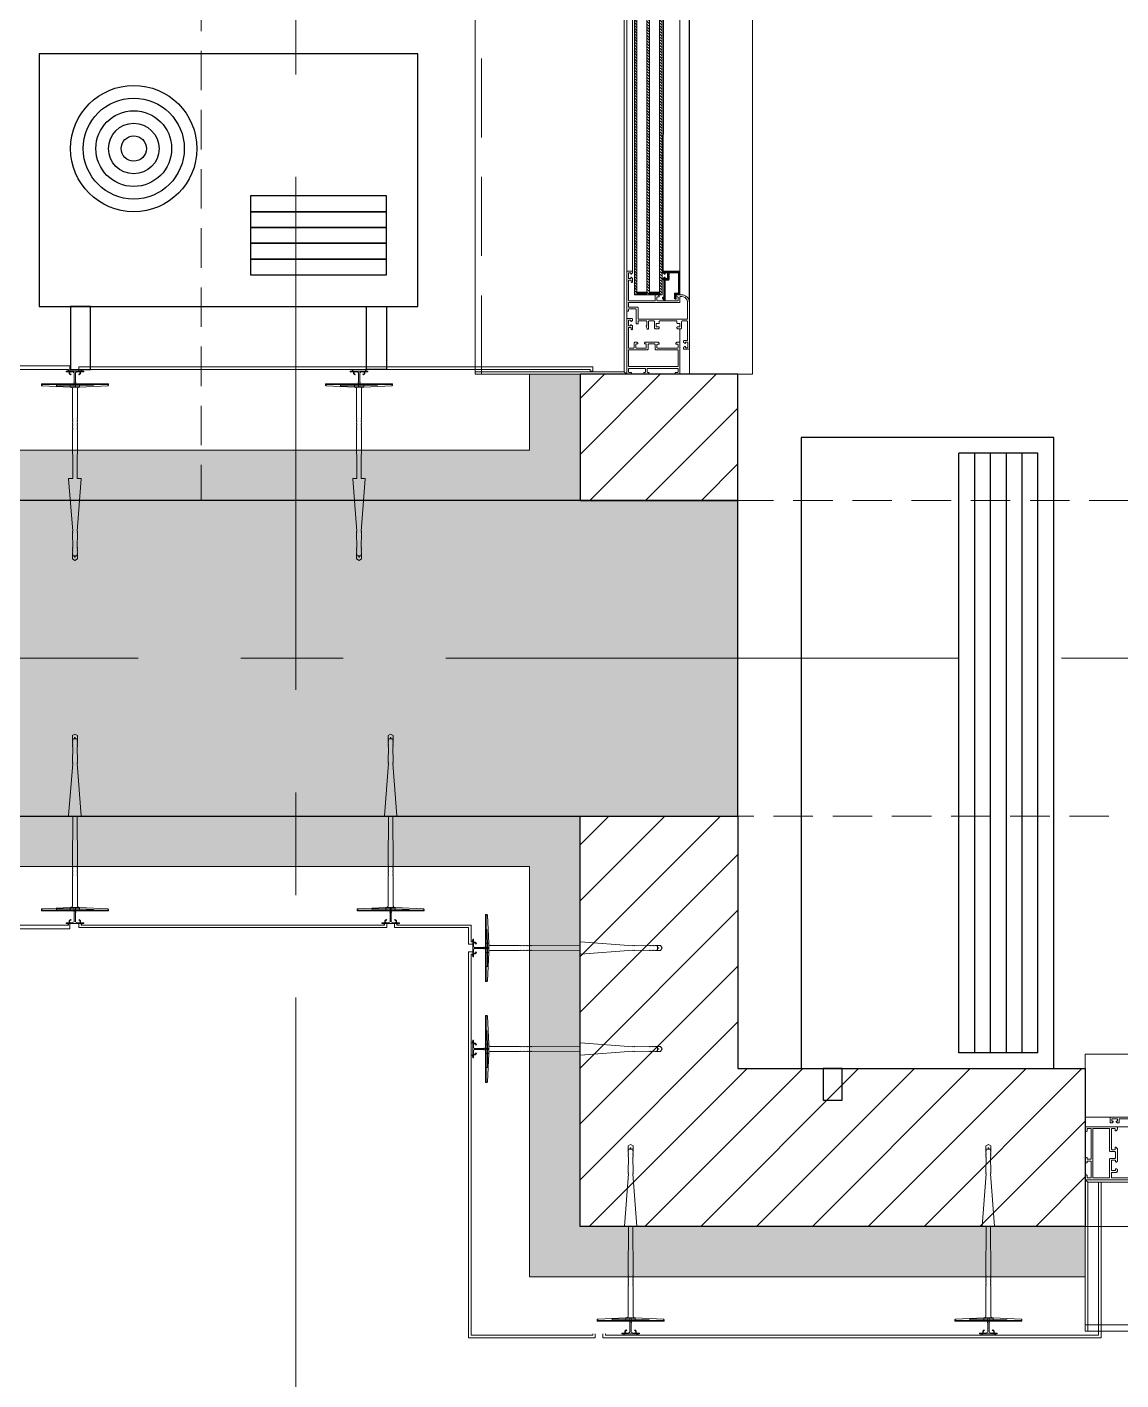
# Model space of a CAD drawing. Header units: centimetres. Extents: x 92587 to 105438, y -55119 to -48334.
# Drawn here: x 94636.5 to 94809.8, y -54211.7 to -53997.4 of the extents above; entities that cross this region are included whole.
import ezdxf

# ---------------------------------------------------------------- set-up
doc = ezdxf.new("R2010")
doc.units = ezdxf.units.CM
doc.header["$LTSCALE"] = 50
doc.header["$MEASUREMENT"] = 0
for name, pattern in [('AUSGEZOGEN', [0]), ('AXES', [2, 1.25, -0.25, 0.25, -0.25]), ('CACHE', [0.375, 0.25, -0.125]), ('CONTINU', [0]), ('CORNER', [20, 0, -20])]:
    doc.linetypes.add(name, pattern=pattern)
doc.layers.get('0').update_dxf_attribs({"color": 8})
for name, color, linetype in [('AXES', 10, 'AXES'), ('BETON COUPE', 3, 'CONTINU'), ('BETON TRAME', 252, 'Continuous'), ('BORD', 5, 'Continuous'), ('klima', 195, 'Continuous')]:
    doc.layers.add(name, color=color, linetype=linetype)
for name, color, linetype, lineweight in [('BETON CACHE', 4, 'CACHE', 5), ('CONSOLE ISOL.', 214, 'Continuous', 15), ('ISOLATION', 252, 'Continuous', 0), ('MACONNERIE COUPE', 7, 'Continuous', 30), ('MACONNERIE HACHURE', 253, 'Continuous', 13), ('WD_Corner', 154, 'Continuous', 5), ('WD_Dowel', 154, 'Continuous', 5), ('WD_Text_Legende', 154, 'AUSGEZOGEN', 5), ('WINDOWS', 21, 'Continuous', 5)]:
    doc.layers.add(name, color=color, linetype=linetype, lineweight=lineweight)
doc.layers.add('WD_Assist1', color=6, linetype='CORNER', lineweight=0, plot=False)

# ---------------------------------------------------------------- blocks, each defined once
blk = doc.blocks.new('A$C1cd8c289')
at = {"layer": 'AXES', "lineweight": 5, "ltscale": 1.3}
for p, q in [((-30, -4150), (-30, -1058.41)), ((3195, -3235), (-1985, -3235))]:
    blk.add_line(p, q, dxfattribs=at)
blk = doc.blocks.new('DRITARE POS 1')
at = {"layer": 'WINDOWS'}
h = blk.add_hatch(dxfattribs=at)
h.set_pattern_fill('ANSI31', color=140, scale=2.5, angle=450)
h.set_pattern_definition([(135, (-46708.9128, -43897.46996), (-0.2209708691, -0.2209708691), [])])
h.paths.add_polyline_path([(-8.71, -145.04), (-8.71, -257.42), (-8.31, -257.42), (-8.31, -145.04)])
h.paths.add_polyline_path([(-6.71, -145.04), (-6.71, -257.42), (-6.31, -257.42), (-6.31, -145.04)])
h.paths.add_polyline_path([(-4.71, -145.04), (-4.71, -257.42), (-4.31, -257.42), (-4.31, -145.04)])
at = {"layer": 'WINDOWS', "transparency": 33554559}
h = blk.add_hatch(dxfattribs=at)
h.set_pattern_fill('ANSI31', color=140, angle=450)
h.set_pattern_definition([(135, (-46708.90849, -43914.46996), (-0.08838834765, -0.08838834765), [])])
h.paths.add_polyline_path([(-6.71, -257.42), (-8.31, -257.42), (-8.31, -257.02), (-6.71, -257.02)])
h.paths.add_polyline_path([(-4.71, -257.42), (-6.31, -257.42), (-6.31, -257.02), (-4.71, -257.02)])
h.paths.add_polyline_path([(-6.71, -145.44), (-8.31, -145.44), (-8.31, -145.04), (-6.71, -145.04)])
h.paths.add_polyline_path([(-4.71, -145.44), (-6.31, -145.44), (-6.31, -145.04), (-4.71, -145.04)])
h = blk.add_hatch(dxfattribs=at)
h.set_pattern_fill('ANSI31', color=256, angle=450)
h.set_pattern_definition([(135, (-46708.71279, -43952.46996), (-0.08838834765, -0.08838834765), [])])
h.paths.add_polyline_path([(-1.72, -257.05, -0.414214), (-1.81, -257.14), (-2.28, -257.14, 0.414214), (-2.37, -257.23), (-2.37, -257.97, 1.835735), (-2.15, -257.82), (-2.15, -257.36), (-1.74, -257.36), (-1.5, -257.42), (-1.5, -253.74, 0.414214), (-1.55, -253.69), (-4.06, -253.69, 0.414214), (-4.12, -253.74), (-4.12, -253.95, 0.250765), (-4.09, -253.99), (-3.92, -254.12, 0.599022), (-3.84, -254.08), (-3.84, -253.95), (-3.46, -253.95), (-3.46, -254.81), (-3.84, -254.81), (-3.84, -254.67, 0.649779), (-3.93, -254.63), (-4.1, -254.76, 0.212283), (-4.12, -254.81), (-4.12, -255.01, 0.414214), (-4.06, -255.07), (-4.02, -255.07), (-4.02, -257.81), (-4.15, -257.81, 0.603122), (-4.23, -257.96), (-3.99, -258.31, 0.737396), (-3.82, -258.26), (-3.82, -255.07), (-3.31, -255.07, 0.414214), (-3.22, -254.97), (-3.22, -253.91), (-1.81, -253.91, -0.414214), (-1.72, -254)])
at = {"layer": 'WINDOWS', "color": 165, "linetype": 'CACHE'}
blk.add_line((-32.9, -270), (-32.9, 0), dxfattribs=at)
at = {"layer": 'WINDOWS'}
for p, q in [((-0.01, -258.52), (0, -143.87)), ((-9.89, -253.72), (-9.89, -148.72)), ((-9, -253.74), (-9, -148.72)), ((-4.11, -148.72), (-4.12, -253.74)), ((-1.5, -253.74), (-1.49, -148.72)), ((-9.9, -261.27), (-9.9, -259.89)), ((-1.5, -265.01), (-1.5, -262.75))]:
    blk.add_line(p, q, dxfattribs=at)
at = {"layer": 'WINDOWS', "color": 165}
for points in [[(-9.9, 0), (-9.9, -270), (-33.9, -270), (-33.9, 0)], [(-10.3, -269.6), (-10.3, -0.4), (-9.9, 0), (-9.9, -270)], [(0, 0), (0, -270), (10, -270), (10, 0)], [(-9.9, -270), (-33.9, -270), (-33.9, -269.6), (-10.3, -269.6)]]:
    blk.add_lwpolyline(points, close=True, dxfattribs=at)
at = {"layer": 'WINDOWS'}
for points in [[(-9.9, -270), (-9.9, 0), (0, 0), (0, -270)], [(-1.78, -268.73), (-1.83, -268.79), (-9.56, -268.79), (-9.62, -268.73), (-9.62, -266.19), (-9.56, -266.14), (-6.63, -266.14), (-6.54, -266.04), (-6.54, -265.3), (-6.44, -265.2), (-5.51, -265.2), (-5.42, -265.3), (-5.42, -266.04), (-5.32, -266.14), (-1.83, -266.14), (-1.78, -266.19)]]:
    blk.add_lwpolyline(points, close=True, dxfattribs=at)
at = {"layer": 'WINDOWS', "color": 140}
for points in [[(-8.71, -145.04), (-8.71, -257.42), (-8.31, -257.42), (-8.31, -145.04)], [(-6.71, -145.04), (-6.71, -257.42), (-6.31, -257.42), (-6.31, -145.04)], [(-4.71, -145.04), (-4.71, -257.42), (-4.31, -257.42), (-4.31, -145.04)], [(-6.71, -257.42), (-8.31, -257.42), (-8.31, -257.02), (-6.71, -257.02)], [(-4.71, -257.42), (-6.31, -257.42), (-6.31, -257.02), (-4.71, -257.02)]]:
    blk.add_lwpolyline(points, close=True, dxfattribs=at)
at = {"layer": 'WINDOWS'}
for points in [[(0, -265.99, -0.414214), (-0.06, -266.04), (-0.84, -266.04, -0.414214), (-0.9, -265.99), (-0.9, -265.78, -0.250765), (-0.88, -265.73), (-0.71, -265.6, -0.599022), (-0.62, -265.65), (-0.62, -265.74, 0.414214), (-0.56, -265.8), (-0.3, -265.8, 0.414214), (-0.25, -265.74), (-0.25, -264.96, 0.414214), (-0.3, -264.9), (-0.56, -264.9, 0.414214), (-0.62, -264.96), (-0.62, -265.05, -0.599022), (-0.71, -265.1), (-0.88, -264.97, -0.250765), (-0.9, -264.92), (-0.9, -264.72, -0.414214), (-0.84, -264.66), (-0.34, -264.66, 0.414214), (-0.28, -264.61), (-0.28, -261.66, 0.414214), (-0.38, -261.56), (-1.12, -261.56, 0.414214), (-1.22, -261.66), (-1.22, -262.68, -0.414214), (-1.31, -262.78), (-1.87, -262.78, -0.414214), (-1.96, -262.68), (-1.96, -262.55, -0.414214), (-1.91, -262.5), (-1.55, -262.5, 0.414214), (-1.5, -262.44), (-1.5, -261.99, 0.414214), (-1.55, -261.94), (-1.91, -261.94, -0.414214), (-1.96, -261.88), (-1.96, -261.62, 0.414214), (-2.02, -261.56), (-4.71, -261.56, 0.414214), (-4.76, -261.62), (-4.76, -261.88, -0.414214), (-4.82, -261.94), (-5.17, -261.94, 0.414214), (-5.23, -261.99), (-5.23, -262.44, 0.414214), (-5.17, -262.5), (-4.82, -262.5, -0.414214), (-4.76, -262.55), (-4.76, -262.68, -0.414214), (-4.86, -262.78), (-5.42, -262.78, -0.414214), (-5.51, -262.68), (-5.51, -261.66, 0.414214), (-5.6, -261.56), (-6.39, -261.56, 0.414214), (-6.48, -261.66), (-6.48, -262.78, -0.809546), (-6.66, -262.81), (-6.85, -262.39, -0.543142), (-6.8, -262.31, 0.414214), (-6.74, -262.25), (-6.74, -261.66, 0.414214), (-6.84, -261.56), (-8.07, -261.56, 0.414214), (-8.12, -261.62), (-8.12, -261.97, -0.414214), (-8.18, -262.03), (-8.35, -262.03, -0.414214), (-8.4, -261.97), (-8.4, -259.75, 0.414214), (-8.5, -259.66), (-9.56, -259.66, 0.414214), (-9.62, -259.71), (-9.62, -259.92, -0.414214), (-9.67, -259.98), (-9.84, -259.98, -0.414214), (-9.9, -259.92), (-9.9, -253.74, -0.414214), (-9.84, -253.69), (-9.06, -253.69, -0.414214), (-9, -253.74), (-9, -253.95, -0.250765), (-9.03, -253.99), (-9.19, -254.12, -0.599022), (-9.28, -254.08), (-9.28, -253.98, 0.414214), (-9.34, -253.93), (-9.6, -253.93, 0.414214), (-9.65, -253.98), (-9.65, -254.77, 0.414214), (-9.6, -254.82), (-9.34, -254.82, 0.414214), (-9.28, -254.77), (-9.28, -254.67, -0.599022), (-9.19, -254.63), (-9.03, -254.76, -0.250765), (-9, -254.81), (-9, -255.38, -0.414214), (-9.06, -255.44), (-9.15, -255.44, -0.414214), (-9.21, -255.38), (-9.21, -255.12, 0.414214), (-9.26, -255.07), (-9.56, -255.07, 0.414214), (-9.62, -255.12), (-9.62, -258.3, 0.414214), (-9.56, -258.35), (-5.47, -258.35, 0.414214), (-5.42, -258.3), (-5.42, -257.47, -0.414214), (-5.36, -257.42), (-4.97, -257.42, -0.198912), (-4.93, -257.44), (-4.78, -257.59, -0.198912), (-4.76, -257.63), (-4.76, -257.7, -0.414214), (-4.82, -257.75), (-5.04, -257.75, 0.414214), (-5.14, -257.85), (-5.14, -258.26, 0.414214), (-5.04, -258.35), (-1.87, -258.35, 0.414214), (-1.78, -258.26), (-1.78, -257.85, 0.414214), (-1.87, -257.75), (-2.09, -257.75, -0.414214), (-2.15, -257.7), (-2.15, -257.63, -0.198912), (-2.13, -257.59), (-1.98, -257.44, -0.198912), (-1.94, -257.42), (-1.22, -257.42, -0.414214), (0, -258.63)], [(-1.74, -257.36), (-2.09, -257.36, 0.414214), (-2.15, -257.42), (-2.15, -257.79, 0.247394), (-2.13, -257.84, -1.657435), (-2.37, -257.97), (-2.37, -257.23, -0.414214), (-2.28, -257.14), (-1.81, -257.14, 0.414214), (-1.72, -257.05), (-1.72, -254, 0.414214), (-1.81, -253.91), (-3.16, -253.91, 0.414214), (-3.22, -253.97), (-3.22, -254.97, -0.414214), (-3.31, -255.07), (-3.76, -255.07, 0.414214), (-3.82, -255.12), (-3.82, -258.26, -0.737396), (-3.99, -258.31), (-4.23, -257.96, -0.603122), (-4.15, -257.81), (-4.08, -257.81, 0.414214), (-4.02, -257.75), (-4.02, -255.07), (-4.06, -255.07, -0.414214), (-4.12, -255.01), (-4.12, -254.81, -0.250765), (-4.09, -254.76), (-3.92, -254.63, -0.599022), (-3.84, -254.67), (-3.84, -254.75, 0.414214), (-3.78, -254.81), (-3.52, -254.81, 0.414214), (-3.46, -254.75), (-3.46, -254, 0.414214), (-3.52, -253.95), (-3.78, -253.95, 0.414214), (-3.84, -254), (-3.84, -254.08, -0.599022), (-3.92, -254.12), (-4.09, -253.99, -0.250765), (-4.12, -253.95), (-4.12, -253.74, -0.414214), (-4.06, -253.69), (-1.55, -253.69, -0.414214), (-1.5, -253.74), (-1.5, -257.36), (-1.5, -257.42), (-1.74, -257.42)], [(-1.5, -257.79, -0.414214), (-1.4, -257.7), (-1.18, -257.7), (-1.18, -257.7, -0.414214), (-0.28, -258.63), (-0.28, -261.23, -0.414214), (-0.34, -261.28), (-8.07, -261.28, -0.414214), (-8.12, -261.23), (-8.12, -259.47, 0.414214), (-8.22, -259.38), (-9.52, -259.38, -0.414214), (-9.62, -259.29), (-9.62, -258.73, -0.414214), (-9.52, -258.63), (-1.59, -258.63, 0.414214), (-1.5, -258.54)], [(-7.08, -265), (-7.02, -264.94, -0.198912), (-6.98, -264.92), (-4.97, -264.92, -0.198912), (-4.93, -264.94), (-4.78, -265.09, -0.198912), (-4.76, -265.13), (-4.76, -265.2, -0.414214), (-4.82, -265.26), (-5.01, -265.26, 0.340481), (-5.14, -265.35), (-5.14, -265.76, 0.414214), (-5.04, -265.86), (-1.87, -265.86, 0.414214), (-1.78, -265.76), (-1.78, -265.35, 0.414214), (-1.87, -265.26), (-2.09, -265.26, -0.414214), (-2.15, -265.2), (-2.15, -265.13, -0.198912), (-2.13, -265.09), (-1.98, -264.94, -0.198912), (-1.94, -264.92), (-1.55, -264.92, -0.414214), (-1.5, -264.98), (-1.5, -269.94, -0.414214), (-1.55, -270), (-2.13, -270, -0.322823), (-2.19, -269.96), (-2.24, -269.79, -0.511918), (-2.19, -269.72), (-1.87, -269.72, 0.414214), (-1.78, -269.63), (-1.78, -269.16, 0.414214), (-1.87, -269.07), (-6.57, -269.07, 0.414214), (-6.67, -269.16), (-6.67, -269.63, 0.414214), (-6.57, -269.72), (-6.44, -269.72, -0.511918), (-6.39, -269.79), (-6.45, -269.96, -0.322823), (-6.5, -270), (-7.12, -270, -0.322823), (-7.17, -269.96), (-7.23, -269.79, -0.511918), (-7.17, -269.72), (-7.04, -269.72, 0.414214), (-6.95, -269.63), (-6.95, -269.16, 0.414214), (-7.04, -269.07), (-9.52, -269.07, 0.414214), (-9.62, -269.16), (-9.62, -269.63, 0.414214), (-9.52, -269.72), (-9.21, -269.72, -0.511918), (-9.15, -269.79), (-9.21, -269.96, -0.322823), (-9.26, -270), (-9.84, -270, -0.414214), (-9.9, -269.94), (-9.9, -261.25, -0.414214), (-9.84, -261.19), (-9.06, -261.19, -0.414214), (-9, -261.25), (-9, -261.49, -0.250765), (-9.03, -261.53), (-9.19, -261.65, -0.599022), (-9.28, -261.6), (-9.28, -261.49, 0.414214), (-9.34, -261.43), (-9.6, -261.43, 0.414214), (-9.65, -261.49), (-9.65, -262.27, 0.414214), (-9.6, -262.33), (-9.34, -262.33, 0.414214), (-9.28, -262.27), (-9.28, -262.2, -0.599022), (-9.19, -262.15), (-9.03, -262.26, -0.250765), (-9, -262.31), (-9, -262.84, -1), (-9.21, -262.84), (-9.21, -262.63, 0.414214), (-9.26, -262.57), (-9.56, -262.57, 0.414214), (-9.62, -262.63), (-9.62, -265.8, 0.414214), (-9.56, -265.86), (-8.83, -265.86, 0.414214), (-8.74, -265.76), (-8.74, -265.11, -0.414214), (-8.55, -264.92), (-8.3, -264.92, -0.198912), (-8.26, -264.94), (-8.2, -265, -0.198912), (-8.18, -265.04), (-8.18, -265.15, -0.414214), (-8.24, -265.2), (-8.4, -265.2, 0.414214), (-8.46, -265.26), (-8.46, -265.76, 0.414214), (-8.37, -265.86), (-6.91, -265.86, 0.414214), (-6.82, -265.76), (-6.82, -265.26, 0.414214), (-6.87, -265.2), (-7.04, -265.2, -0.414214), (-7.1, -265.15), (-7.1, -265.04, -0.198912)]]:
    blk.add_lwpolyline(points, format="xyb", close=True, dxfattribs=at)
blk = doc.blocks.new('DRITARE POS 2')
at = {"layer": 'WINDOWS', "color": 165, "linetype": 'CACHE'}
blk.add_line((-32.9, -180), (-32.9, 0), dxfattribs=at)
at = {"layer": 'WINDOWS'}
blk.add_line((-1.5, -4.97), (-1.5, -7.22), dxfattribs=at)
at = {"layer": 'WINDOWS', "color": 165}
for points in [[(-9.9, 0), (-9.9, -180), (-33.9, -180), (-33.9, 0)], [(-9.9, 0), (-33.9, 0), (-33.9, -0.4), (-10.3, -0.4)], [(-10.3, -179.6), (-10.3, -0.4), (-9.9, 0), (-9.9, -180)], [(0, 0), (0, -180), (10, -180), (10, 0)]]:
    blk.add_lwpolyline(points, close=True, dxfattribs=at)
at = {"layer": 'WINDOWS'}
for points in [[(-9.62, -7.37), (-9.62, -4.2, -0.414214), (-9.56, -4.14), (-8.83, -4.14, -0.414214), (-8.74, -4.24), (-8.74, -4.89, 0.414214), (-8.55, -5.08), (-8.3, -5.08, 0.198912), (-8.26, -5.06), (-8.2, -5, 0.198912), (-8.18, -4.96), (-8.18, -4.85, 0.414214), (-8.24, -4.8), (-8.4, -4.8, -0.414214), (-8.46, -4.74), (-8.46, -4.24, -0.414214), (-8.37, -4.14), (-6.91, -4.14, -0.414214), (-6.82, -4.24), (-6.82, -4.74, -0.414214), (-6.87, -4.8), (-7.04, -4.8, 0.414214), (-7.1, -4.85), (-7.1, -4.96, 0.198912), (-7.08, -5), (-7.02, -5.06, 0.198912), (-6.98, -5.08), (-4.97, -5.08, 0.198912), (-4.93, -5.06), (-4.78, -4.91, 0.198912), (-4.76, -4.87), (-4.76, -4.8, 0.414214), (-4.82, -4.74), (-5.01, -4.74, -0.340481), (-5.14, -4.65), (-5.14, -4.24, -0.414214), (-5.04, -4.14), (-1.87, -4.14, -0.414214), (-1.78, -4.24), (-1.78, -4.65, -0.414214), (-1.87, -4.74), (-2.09, -4.74, 0.414214), (-2.15, -4.8), (-2.15, -4.87, 0.198912), (-2.13, -4.91), (-1.98, -5.06, 0.198912), (-1.94, -5.08), (-1.55, -5.08, 0.414214), (-1.5, -5.02), (-1.5, -0.06, 0.414214), (-1.55, 0), (-2.13, 0, 0.322823), (-2.19, -0.04), (-2.24, -0.21, 0.511918), (-2.19, -0.28), (-1.87, -0.28, -0.414214), (-1.78, -0.37), (-1.78, -0.84, -0.414214), (-1.87, -0.93), (-6.57, -0.93, -0.414214), (-6.67, -0.84), (-6.67, -0.37, -0.414214), (-6.57, -0.28), (-6.44, -0.28, 0.511918), (-6.39, -0.21), (-6.45, -0.04, 0.322823), (-6.5, 0), (-7.12, 0, 0.322823), (-7.17, -0.04), (-7.23, -0.21, 0.511918), (-7.17, -0.28), (-7.04, -0.28, -0.414214), (-6.95, -0.37), (-6.95, -0.84, -0.414214), (-7.04, -0.93), (-9.52, -0.93, -0.414214), (-9.62, -0.84), (-9.62, -0.37, -0.414214), (-9.52, -0.28), (-9.21, -0.28, 0.511918), (-9.15, -0.21), (-9.21, -0.04, 0.322823), (-9.26, 0), (-9.84, 0, 0.414214), (-9.9, -0.06), (-9.9, -8.75, 0.414214)], [(0, -11.37), (0, -4.01, 0.414214), (-0.06, -3.96), (-0.84, -3.96, 0.414214), (-0.9, -4.01), (-0.9, -4.22, 0.250765), (-0.88, -4.27), (-0.71, -4.4, 0.599022), (-0.62, -4.35), (-0.62, -4.26, -0.414214), (-0.56, -4.2), (-0.3, -4.2, -0.414214), (-0.25, -4.26), (-0.25, -5.04, -0.414214), (-0.3, -5.1), (-0.56, -5.1, -0.414214), (-0.62, -5.04), (-0.62, -4.95, 0.599022), (-0.71, -4.9), (-0.88, -5.03, 0.250765), (-0.9, -5.08), (-0.9, -5.28, 0.414214), (-0.84, -5.34), (-0.34, -5.34, -0.414214), (-0.28, -5.39), (-0.28, -8.34, -0.414214)]]:
    blk.add_lwpolyline(points, format="xyb", dxfattribs=at)
for points in [[(-9.9, -180), (-9.9, 0), (0, 0), (0, -180)], [(-1.78, -1.27), (-1.83, -1.21), (-9.56, -1.21), (-9.62, -1.27), (-9.62, -3.81), (-9.56, -3.86), (-6.63, -3.86), (-6.54, -3.96), (-6.54, -4.7), (-6.44, -4.8), (-5.51, -4.8), (-5.42, -4.7), (-5.42, -3.96), (-5.32, -3.86), (-1.83, -3.86), (-1.78, -3.81)]]:
    blk.add_lwpolyline(points, close=True, dxfattribs=at)
blk = doc.blocks.new('ankeri')
at = {"layer": 'WD_Assist1'}
for p, q in [((-2.32, 5.2), (-2.54, 0.59)), ((-2.22, 5.3), (-2.32, 5.2)), ((-2, 5.3), (-2.22, 5.3)), ((-2, -5.3), (-2, 5.3)), ((-29.75, 0.39), (-30, 0)), ((-30, 0), (-29.75, -0.39)), ((-2.76, 0.39), (-29.75, 0.39)), ((-2.54, 0.59), (-2.76, 0.39)), ((-29.75, -0.39), (-2.76, -0.39)), ((-2.76, -0.39), (-2.54, -0.59)), ((-2.54, -0.59), (-2.32, -5.2)), ((-2.32, -5.2), (-2.22, -5.3)), ((-2.22, -5.3), (-2, -5.3))]:
    blk.add_line(p, q, dxfattribs=at)
at = {"layer": 'WD_Corner', "lineweight": 5}
blk.add_lwpolyline([(-2, 0.1), (-1.85, 0.1, -1), (-1.75, 0.1), (-0.25, 0.1, 0.185242), (-0.1, 0.55), (-0.1, 0.72), (-0.15, 0.73), (-0.15, 0.74), (-0.1, 0.75), (-0.1, 0.85), (-0.3, 0.85), (-0.3, 0.8), (-0.32, 0.8), (-0.33, 0.85), (-0.38, 0.85), (-0.5, 0.73), (-0.47, 0.68), (-0.48, 0.68), (-0.53, 0.7), (-0.54, 0.69), (-0.51, 0.65), (-0.54, 0.62), (-0.61, 0.69), (-0.4, 0.9), (-0.1, 0.9), (-0.1, 1.4), (0, 1.4), (0.05, 1.2), (0, 1.2), (0.05, 1.1), (0, 1.1), (0.25, 1), (0, 1), (0, -1), (0.25, -1), (0, -1.1), (0.05, -1.1), (0, -1.2), (0.05, -1.2), (0, -1.4), (-0.1, -1.4), (-0.1, -0.9), (-0.4, -0.9), (-0.61, -0.69), (-0.54, -0.62), (-0.51, -0.65), (-0.54, -0.69), (-0.53, -0.7), (-0.48, -0.68), (-0.47, -0.68), (-0.5, -0.73), (-0.38, -0.85), (-0.33, -0.85), (-0.32, -0.8), (-0.3, -0.8), (-0.3, -0.85), (-0.1, -0.85), (-0.1, -0.75), (-0.15, -0.74), (-0.15, -0.73), (-0.1, -0.72), (-0.1, -0.55, 0.185242), (-0.25, -0.1), (-1.75, -0.1, -1), (-1.85, -0.1), (-2, -0.1)], format="xyb", close=True, dxfattribs=at)
at = {"layer": 'WD_Dowel'}
for p, q in [((-2.32, 5.2), (-2.54, 0.74)), ((-2, 5.3), (-2.22, 5.3)), ((-2.11, 5.3), (-2.11, -5.3)), ((-2, 5.3), (-2, -5.3)), ((-2.11, 2.94), (-2.32, 2.94)), ((-2.32, 2.94), (-2.32, 0.74)), ((-29.75, 0.39), (-30, 0)), ((-30, 0), (-29.75, -0.39)), ((-28.88, 0.39), (-29.75, 0.39)), ((-29.47, 0.05), (-29.25, 0.09)), ((-29.47, 0.05), (-29.47, -0.05)), ((-29.25, 0.29), (-29.04, 0.37)), ((-29.25, 0.29), (-29.25, -0.29)), ((-28.88, 0.39), (-29.04, 0.34)), ((-29.04, 0.34), (-29.04, 0.37)), ((-28.82, 0.39), (-28.88, 0.39)), ((-28.82, 0.39), (-28.82, 0.34)), ((-28.82, 0.34), (-28.66, 0.39)), ((-28.61, 0.39), (-28.66, 0.39)), ((-28.61, 0.39), (-28.66, 0.39)), ((-28.61, 0.39), (-28.61, 0.34)), ((-28.61, 0.34), (-28.44, 0.39)), ((-28.39, 0.39), (-28.44, 0.39)), ((-28.39, 0.39), (-28.39, 0.34)), ((-28.39, 0.34), (-28.23, 0.39)), ((-28.17, 0.39), (-28.23, 0.39)), ((-28.17, 0.39), (-28.17, 0.34)), ((-28.17, 0.34), (-28.01, 0.39)), ((-27.96, 0.39), (-28.01, 0.39)), ((-27.96, 0.39), (-27.96, 0.34)), ((-27.96, 0.34), (-25.61, 0.39)), ((-25.56, 0.39), (-25.61, 0.39)), ((-25.56, 0.39), (-25.56, 0.34)), ((-25.56, 0.34), (-25.4, 0.39)), ((-25.34, 0.39), (-25.4, 0.39)), ((-25.34, 0.34), (-17.05, 0.99)), ((-25.34, 0.39), (-25.34, 0.34)), ((-17, 0.99), (-17.05, 0.99)), ((-17, 0.99), (-17, 0.34)), ((-17, 0.34), (-9.36, 0.39)), ((-9.3, 0.39), (-9.36, 0.39)), ((-9.3, 0.39), (-9.3, 0.34)), ((-9.3, 0.34), (-9.14, 0.39)), ((-9.09, 0.39), (-9.14, 0.39)), ((-9.09, 0.39), (-9.09, 0.34)), ((-9.09, 0.34), (-8.93, 0.39)), ((-8.87, 0.39), (-8.93, 0.39)), ((-8.87, 0.39), (-8.87, 0.34)), ((-8.87, 0.34), (-8.71, 0.39)), ((-8.66, 0.39), (-8.71, 0.39)), ((-8.66, 0.39), (-8.66, 0.34)), ((-8.66, 0.34), (-8.5, 0.39)), ((-8.44, 0.39), (-8.5, 0.39)), ((-8.44, 0.39), (-8.44, 0.34)), ((-8.44, 0.34), (-8.28, 0.39)), ((-8.23, 0.39), (-8.28, 0.39)), ((-8.23, 0.39), (-8.23, 0.34)), ((-8.23, 0.34), (-8.06, 0.39)), ((-8.01, 0.39), (-8.06, 0.39)), ((-8.01, 0.39), (-8.01, 0.34)), ((-8.01, 0.34), (-7.85, 0.39)), ((-7.79, 0.39), (-7.85, 0.39)), ((-7.79, 0.39), (-7.79, 0.34)), ((-7.79, 0.34), (-7.63, 0.39)), ((-7.58, 0.39), (-7.63, 0.39)), ((-7.58, 0.39), (-7.58, 0.34)), ((-7.58, 0.34), (-7.42, 0.39)), ((-7.42, 0.39), (-2.76, 0.39)), ((-2.54, 0.74), (-2.54, -0.74)), ((-2.54, 0.74), (-2.11, 0.74)), ((-2.11, 0.1), (-2.54, 0.1)), ((-2.32, 0.1), (-2.32, 0.74)), ((-29.75, -0.39), (-28.88, -0.39)), ((-29.25, -0.1), (-29.47, -0.05)), ((-29.25, -0.29), (-29.04, -0.37)), ((-29.04, -0.37), (-29.04, -0.34)), ((-29.04, -0.34), (-28.88, -0.39)), ((-28.82, -0.39), (-28.88, -0.39)), ((-28.82, -0.39), (-28.82, -0.34)), ((-28.82, -0.34), (-28.66, -0.39)), ((-28.61, -0.39), (-28.66, -0.39)), ((-28.61, -0.39), (-28.61, -0.34)), ((-28.61, -0.34), (-28.44, -0.39)), ((-28.39, -0.39), (-28.44, -0.39)), ((-28.39, -0.39), (-28.39, -0.34)), ((-28.39, -0.34), (-28.23, -0.39)), ((-28.17, -0.39), (-28.23, -0.39)), ((-28.17, -0.39), (-28.17, -0.34)), ((-28.17, -0.34), (-28.01, -0.39)), ((-27.96, -0.39), (-28.01, -0.39)), ((-27.96, -0.39), (-27.96, -0.34)), ((-27.96, -0.34), (-25.61, -0.39)), ((-25.56, -0.39), (-25.61, -0.39)), ((-25.56, -0.39), (-25.56, -0.34)), ((-25.56, -0.34), (-25.4, -0.39)), ((-25.34, -0.39), (-25.4, -0.39)), ((-25.34, -0.39), (-25.34, -0.34)), ((-25.34, -0.34), (-17.05, -0.99)), ((-17, -0.99), (-17.05, -0.99)), ((-17, -0.99), (-17, -0.34)), ((-17, -0.34), (-9.36, -0.39)), ((-9.3, -0.39), (-9.36, -0.39)), ((-9.3, -0.39), (-9.3, -0.34)), ((-9.3, -0.34), (-9.14, -0.39)), ((-9.09, -0.39), (-9.14, -0.39)), ((-9.09, -0.39), (-9.09, -0.34)), ((-9.09, -0.34), (-8.93, -0.39)), ((-8.87, -0.39), (-8.93, -0.39)), ((-8.87, -0.39), (-8.87, -0.34)), ((-8.87, -0.34), (-8.71, -0.39)), ((-8.66, -0.39), (-8.71, -0.39)), ((-8.66, -0.39), (-8.66, -0.34)), ((-8.66, -0.34), (-8.5, -0.39)), ((-8.44, -0.39), (-8.5, -0.39)), ((-8.44, -0.39), (-8.44, -0.34)), ((-8.44, -0.34), (-8.28, -0.39)), ((-8.23, -0.39), (-8.28, -0.39)), ((-8.23, -0.39), (-8.23, -0.34)), ((-8.23, -0.34), (-8.06, -0.39)), ((-8.01, -0.39), (-8.06, -0.39)), ((-8.01, -0.39), (-8.01, -0.34)), ((-8.01, -0.34), (-7.85, -0.39)), ((-7.79, -0.39), (-7.85, -0.39)), ((-7.79, -0.39), (-7.79, -0.34)), ((-7.79, -0.34), (-7.63, -0.39)), ((-7.58, -0.39), (-7.63, -0.39)), ((-7.58, -0.39), (-7.58, -0.34)), ((-7.58, -0.34), (-7.42, -0.39)), ((-7.42, -0.39), (-2.76, -0.39)), ((-2.11, -0.1), (-2.54, -0.1)), ((-2.54, -0.74), (-2.11, -0.74)), ((-2.54, -0.74), (-2.32, -5.2)), ((-2.32, -0.74), (-2.32, -0.1)), ((-2.22, -2.94), (-2.32, -0.74)), ((-2.11, -2.94), (-2.22, -2.94)), ((-2, -5.3), (-2.22, -5.3))]:
    blk.add_line(p, q, dxfattribs=at)
for centre, major_axis, start_param, end_param in [((-2.22, 5.2), (0.108, 0), 1.570796, 3.141593), ((-2.76, 0.59), (0.216, 0), -1.570795, 0), ((-2.76, -0.59), (-0.216, 0), 3.141593, 4.712389), ((-2.22, -5.2), (0.108, 0), 3.141593, 4.712389)]:
    blk.add_ellipse(centre, major_axis=major_axis, ratio=0.909091, start_param=start_param, end_param=end_param, dxfattribs=at)

msp = doc.modelspace()

# ---------------------------------------------------------------- hatches: boundary and pattern name
at = {"layer": 'BETON TRAME', "transparency": 33554559}
h = msp.add_hatch(color=256, dxfattribs=at)
h.dxf.hatch_style = 1
h.paths.add_polyline_path([(95944.11, -52797.36), (95979.11, -52797.36), (95979.11, -53447.36), (95944.11, -53447.36), (95944.11, -53272.36), (95484.11, -53272.36), (95484.11, -53447.36), (95449.11, -53447.36), (95449.11, -52797.36), (95484.11, -52797.36), (95484.11, -53232.36), (95694.11, -53232.36), (95694.11, -52902.36), (95734.11, -52902.36), (95734.11, -53232.36), (95944.11, -53232.36)])
h.paths.add_polyline_path([(96814.11, -54122.36), (96814.11, -54072.36), (96679.11, -54072.36), (96679.11, -54122.36)])
h.paths.add_polyline_path([(96079.11, -54122.36), (96079.11, -54072.36), (95944.11, -54072.36), (95944.11, -54122.36)])
h.paths.add_polyline_path([(95484.11, -54122.36), (95484.11, -54072.36), (95349.11, -54072.36), (95349.11, -54122.36)])
h.paths.add_polyline_path([(94749.11, -54122.36), (94749.11, -54072.36), (94614.11, -54072.36), (94614.11, -54122.36)])
h.paths.add_polyline_path([(94749.11, -53447.36), (94749.11, -53397.36), (94614.11, -53397.36), (94614.11, -53447.36)])
h.paths.add_polyline_path([(96814.11, -53447.36), (96814.11, -53397.36), (96679.11, -53397.36), (96679.11, -53447.36)])
h.paths.add_polyline_path([(96814.11, -52847.36), (96814.11, -52797.36), (96679.11, -52797.36), (96679.11, -52847.36)])
h.paths.add_polyline_path([(94749.11, -52847.36), (94749.11, -52797.36), (94614.11, -52797.36), (94614.11, -52847.36)])
h.paths.add_polyline_path([(94749.11, -52107.36), (94749.11, -52057.36), (94614.11, -52057.36), (94614.11, -52107.36)])
h.paths.add_polyline_path([(96679.11, -52057.36), (96679.11, -52107.36), (96814.11, -52107.36), (96814.11, -52057.36)])
h.paths.add_polyline_path([(95984.11, -52107.36), (95984.11, -52057.36), (95874.11, -52057.36), (95874.11, -52107.36)])
h.paths.add_polyline_path([(95554.11, -52107.36), (95554.11, -52057.36), (95444.11, -52057.36), (95444.11, -52107.36)])
h.paths.add_polyline_path([(95579.11, -52057.36), (95554.11, -52057.36), (95554.11, -52562.36), (95579.11, -52562.36)])
h.paths.add_polyline_path([(95874.11, -52057.36), (95849.11, -52057.36), (95849.11, -52562.36), (95874.11, -52562.36)])
at = {"layer": 'ISOLATION', "transparency": 33554687}
h = msp.add_hatch(dxfattribs=at)
h.set_pattern_fill('INSUL', color=256, scale=10, angle=45)
h.set_pattern_definition([(45, (95320.019, -52616.9036), (-2.6516504, 2.6516504), []), (45, (95319.1353, -52616.0197), (-2.6516504, 2.6516504), [1.25, -1.25]), (45, (95318.2514, -52615.136), (-2.6516504, 2.6516504), [1.25, -1.25])])
h.paths.add_polyline_path([(94716.11, -54052.36), (94716.11, -54064.36), (94606.11, -54064.36), (94606.11, -54130.36), (94716.11, -54130.36), (94716.11, -54195.36), (94804.11, -54195.36), (94804.11, -54187.36), (94724.11, -54187.36), (94724.11, -54122.36), (94614.11, -54122.36), (94614.11, -54072.36), (94724.11, -54072.36), (94724.11, -54052.36)])
at = {"layer": 'MACONNERIE HACHURE'}
h = msp.add_hatch(dxfattribs=at)
h.set_pattern_fill('ANSI31', color=256, scale=50, style=0)
h.set_pattern_definition([(45, (845.911, 6550.742), (-4.41941738, 4.41941738), [])])
h.paths.add_polyline_path([(96464.11, -53567.36), (96464.11, -53736.36), (96392.11, -53736.36), (96392.11, -53757.36), (96414.11, -53757.36), (96414.11, -53762.36), (96234.11, -53762.36), (96234.11, -53750.36), (96284.11, -53750.36), (96284.11, -53577.36), (96306.11, -53577.36), (96306.11, -53589.36), (96296.11, -53589.36), (96296.11, -53750.36), (96387.11, -53750.36), (96387.11, -53731.36), (96444.11, -53731.36), (96444.11, -53589.36), (96388.11, -53589.36), (96388.11, -53577.36), (96452.11, -53577.36), (96452.11, -53567.36)])
h.paths.add_polyline_path([(95894.28, -52902.36), (95944.11, -52902.36), (95944.11, -52942.36), (95894.28, -52942.36)])
h.paths.add_polyline_path([(95734.11, -52902.36), (95774.11, -52902.36), (95774.11, -52942.36), (95734.11, -52942.36)])
h.paths.add_polyline_path([(95874.11, -52547.36), (95964.11, -52547.36), (95964.11, -52607.36), (96117.11, -52607.36), (96117.11, -52547.36), (96129.11, -52547.36), (96129.11, -52667.36), (96109.11, -52667.36), (96109.11, -52632.36), (95944.11, -52632.36), (95944.11, -52583.36), (95874.11, -52583.36), (95874.11, -52632.36), (95839.11, -52632.36), (95839.11, -52612.36), (95849.11, -52612.36), (95849.11, -52562.36), (95874.11, -52562.36), (95874.11, -52578.36), (95944.11, -52578.36), (95944.11, -52552.36), (95874.11, -52552.36)])
h.paths.add_polyline_path([(96444.11, -54162.36), (96344.11, -54162.36), (96344.11, -54187.36), (96444.11, -54187.36)])
h.paths.add_polyline_path([(96679.11, -52154.25), (96704.11, -52154.25), (96704.11, -52107.36), (96679.11, -52107.36)])
h.paths.add_polyline_path([(96679.11, -54052.36), (96704.11, -54052.36), (96704.11, -54072.36), (96679.11, -54072.36)])
h.paths.add_polyline_path([(95996.61, -52902.36), (95979.11, -52902.36), (95979.11, -52922.36), (95996.61, -52922.36)])
h.paths.add_polyline_path([(96319.11, -52789.36), (96329.11, -52789.36), (96329.11, -52777.36), (96289.11, -52777.36), (96289.11, -52789.36), (96299.11, -52789.36), (96299.11, -53107.36), (96129.11, -53107.36), (96129.11, -52789.36), (96207.12, -52789.36), (96207.12, -52777.36), (96129.11, -52777.36), (96129.11, -52767.36), (96109.11, -52767.36), (96109.11, -52902.36), (96096.61, -52902.36), (96096.61, -52922.36), (96109.11, -52922.36), (96109.11, -53137.36), (96130.11, -53137.36), (96130.11, -53467.36), (96228.12, -53467.36), (96228.12, -53455.36), (96150.11, -53455.36), (96150.11, -53137.36), (96320.11, -53137.36), (96320.11, -53455.36), (96310.11, -53455.36), (96310.11, -53467.36), (96350.11, -53467.36), (96350.11, -53455.36), (96340.11, -53455.36), (96340.11, -53137.36), (96679.11, -53137.36), (96679.11, -53182.36), (96704.11, -53182.36), (96704.11, -53132.36), (96814.11, -53132.36), (96814.11, -53112.36), (96704.11, -53112.36), (96704.11, -53062.36), (96679.11, -53062.36), (96679.11, -53107.36), (96319.11, -53107.36)])
h.paths.add_polyline_path([(96487.11, -53762.36), (96487.11, -53742.36), (96789.11, -53742.36), (96789.11, -53677.36), (96814.11, -53677.36), (96814.11, -53767.36), (96704.11, -53767.36), (96704.11, -53782.36), (96679.11, -53782.36), (96679.11, -53762.36)])
h.paths.add_polyline_path([(96044.11, -53859.36), (96019.11, -53859.36), (96019.11, -53581.36), (95967.11, -53581.36), (95967.11, -53559.36), (95979.11, -53559.36), (95979.11, -53569.36), (96104.11, -53569.36), (96104.11, -53581.36), (96044.11, -53581.36)])
h.paths.add_polyline_path([(96019.11, -53932.36), (96019.11, -53952.36), (95969.11, -53952.36), (95969.11, -54072.36), (95944.11, -54072.36), (95944.11, -53957.36), (95926.61, -53957.36), (95926.61, -53932.36)])
h.paths.add_polyline_path([(96679.11, -54122.36), (96679.11, -54162.36), (96624.11, -54162.36), (96624.11, -54187.36), (96704.11, -54187.36), (96704.11, -54122.36)])
h.paths.add_polyline_path([(96104.11, -54162.36), (96164.11, -54162.36), (96164.11, -54187.36), (96079.11, -54187.36), (96079.11, -54122.36), (96079.11, -54122.36), (96079.11, -54072.36), (96104.11, -54072.36)])
h.paths.add_polyline_path([(96679.11, -52482.36), (96679.11, -52424.25), (96704.11, -52424.25), (96704.11, -52477.36), (96814.11, -52477.36), (96814.11, -52567.36), (96789.11, -52567.36), (96789.11, -52502.36), (96456.11, -52502.36), (96456.11, -52675.36), (96444.11, -52675.36), (96444.11, -52667.36), (96388.11, -52667.36), (96388.11, -52655.36), (96444.11, -52655.36), (96444.11, -52507.36), (96296.11, -52507.36), (96296.11, -52655.36), (96306.11, -52655.36), (96306.11, -52667.36), (96284.11, -52667.36), (96284.11, -52494.36), (96234.24, -52494.36), (96234.24, -52482.36)])
h.paths.add_polyline_path([(96444.11, -52809.36), (96444.11, -52789.36), (96421.11, -52789.36), (96421.11, -52777.36), (96444.11, -52777.36), (96444.11, -52767.36), (96456.11, -52767.36), (96456.11, -52797.36), (96679.11, -52797.36), (96679.11, -52809.36)], flags=17)
h.paths.add_polyline_path([(96464.11, -53447.36), (96679.11, -53447.36), (96679.11, -53435.36), (96452.11, -53435.36), (96452.11, -53455.36), (96442.11, -53455.36), (96442.11, -53467.36), (96452.11, -53467.36), (96452.11, -53475.36), (96464.11, -53475.36)])
h.paths.add_polyline_path([(95879.11, -53447.36), (95879.11, -53459.36), (95967.11, -53459.36), (95967.11, -53467.36), (95979.11, -53467.36), (95979.11, -53447.36)])
h.paths.add_polyline_path([(96789.11, -52797.36), (96814.11, -52797.36), (96814.11, -52747.36), (96789.11, -52747.36)])
h.paths.add_polyline_path([(96789.11, -53447.36), (96814.11, -53447.36), (96814.11, -53497.36), (96789.11, -53497.36)])
h.paths.add_polyline_path([(96679.11, -52847.36), (96704.11, -52847.36), (96704.11, -52902.25), (96679.11, -52902.25)], flags=17)
h.paths.add_polyline_path([(96679.11, -53397.36), (96704.11, -53397.36), (96704.11, -53342.47), (96679.11, -53342.47)], flags=17)
h.paths.add_polyline_path([(95533.94, -52902.36), (95484.11, -52902.36), (95484.11, -52942.36), (95533.94, -52942.36)])
h.paths.add_polyline_path([(95694.11, -52902.36), (95654.11, -52902.36), (95654.11, -52942.36), (95694.11, -52942.36)])
h.paths.add_polyline_path([(95849.11, -52082.36), (95829.11, -52082.36), (95829.11, -52057.36), (95849.11, -52057.36)])
h.paths.add_polyline_path([(96164.11, -52082.36), (96164.11, -52057.36), (95984.11, -52057.36), (95984.11, -52082.36)])
h.paths.add_polyline_path([(95554.11, -52547.36), (95464.11, -52547.36), (95464.11, -52607.36), (95311.11, -52607.36), (95311.11, -52547.36), (95299.11, -52547.36), (95299.11, -52667.36), (95319.11, -52667.36), (95319.11, -52632.36), (95484.11, -52632.36), (95484.11, -52583.36), (95554.11, -52583.36), (95554.11, -52632.36), (95739.11, -52632.36), (95739.11, -52612.36), (95579.11, -52612.36), (95579.11, -52562.36), (95554.11, -52562.36), (95554.11, -52578.36), (95484.11, -52578.36), (95484.11, -52552.36), (95554.11, -52552.36)])
h.paths.add_polyline_path([(94984.11, -54162.36), (95084.11, -54162.36), (95084.11, -54187.36), (94984.11, -54187.36)])
h.paths.add_polyline_path([(94749.11, -52154.25), (94724.11, -52154.25), (94724.11, -52107.36), (94749.11, -52107.36)])
h.paths.add_polyline_path([(94749.11, -54052.36), (94724.11, -54052.36), (94724.11, -54072.36), (94749.11, -54072.36)])
h.paths.add_polyline_path([(95431.61, -52902.36), (95449.11, -52902.36), (95449.11, -52922.36), (95431.61, -52922.36)])
h.paths.add_polyline_path([(95729.11, -53932.36), (95746.61, -53932.36), (95746.61, -53957.36), (95729.11, -53957.36), (95729.11, -54122.36), (95699.11, -54122.36), (95699.11, -53957.36), (95681.5, -53957.36), (95681.5, -53932.36), (95699.11, -53932.36), (95699.11, -53459.36), (95631.11, -53459.36), (95631.11, -53447.36), (95699.11, -53447.36), (95699.11, -53272.36), (95729.11, -53272.36), (95729.11, -53447.36), (95797.11, -53447.36), (95797.11, -53459.36), (95729.11, -53459.36)])
h.paths.add_polyline_path([(95109.11, -52789.36), (95099.11, -52789.36), (95099.11, -52777.36), (95139.11, -52777.36), (95139.11, -52789.36), (95129.11, -52789.36), (95129.11, -53107.36), (95299.11, -53107.36), (95299.11, -52789.36), (95221.1, -52789.36), (95221.1, -52777.36), (95299.11, -52777.36), (95299.11, -52767.36), (95319.11, -52767.36), (95319.11, -52902.36), (95331.61, -52902.36), (95331.61, -52922.36), (95319.11, -52922.36), (95319.11, -53137.36), (95298.11, -53137.36), (95298.11, -53467.36), (95200.1, -53467.36), (95200.1, -53455.36), (95278.11, -53455.36), (95278.11, -53137.36), (95108.11, -53137.36), (95108.11, -53455.36), (95118.11, -53455.36), (95118.11, -53467.36), (95078.11, -53467.36), (95078.11, -53455.36), (95088.11, -53455.36), (95088.11, -53137.36), (94749.11, -53137.36), (94749.11, -53182.36), (94724.11, -53182.36), (94724.11, -53132.36), (94614.11, -53132.36), (94614.11, -53112.36), (94724.11, -53112.36), (94724.11, -53062.36), (94749.11, -53062.36), (94749.11, -53107.36), (95109.11, -53107.36)])
h.paths.add_polyline_path([(94964.11, -53736.36), (95036.11, -53736.36), (95036.11, -53757.36), (95014.11, -53757.36), (95014.11, -53762.36), (95194.11, -53762.36), (95194.11, -53750.36), (95144.11, -53750.36), (95144.11, -53577.36), (95122.11, -53577.36), (95122.11, -53589.36), (95132.11, -53589.36), (95132.11, -53750.36), (95041.11, -53750.36), (95041.11, -53731.36), (94984.11, -53731.36), (94984.11, -53589.36), (95040.11, -53589.36), (95040.11, -53577.36), (94976.11, -53577.36), (94976.11, -53567.36), (94964.11, -53567.36)])
h.paths.add_polyline_path([(94941.11, -53762.36), (94941.11, -53742.36), (94639.11, -53742.36), (94639.11, -53677.36), (94614.11, -53677.36), (94614.11, -53767.36), (94724.11, -53767.36), (94724.11, -53782.36), (94749.11, -53782.36), (94749.11, -53762.36)])
h.paths.add_polyline_path([(95384.11, -53859.36), (95409.11, -53859.36), (95409.11, -53581.36), (95461.11, -53581.36), (95461.11, -53559.36), (95449.11, -53559.36), (95449.11, -53569.36), (95324.11, -53569.36), (95324.11, -53581.36), (95384.11, -53581.36)])
h.paths.add_polyline_path([(95409.11, -53932.36), (95409.11, -53952.36), (95459.11, -53952.36), (95459.11, -54072.36), (95484.11, -54072.36), (95484.11, -53957.36), (95501.61, -53957.36), (95501.61, -53932.36)])
h.paths.add_polyline_path([(94749.11, -54122.36), (94749.11, -54162.36), (94804.11, -54162.36), (94804.11, -54187.36), (94724.11, -54187.36), (94724.11, -54122.36)])
h.paths.add_polyline_path([(95324.11, -54162.36), (95264.11, -54162.36), (95264.11, -54187.36), (95349.11, -54187.36), (95349.11, -54122.36), (95349.11, -54122.36), (95349.11, -54072.36), (95324.11, -54072.36)])
h.paths.add_polyline_path([(96679.11, -52082.36), (96624.11, -52082.36), (96624.11, -52057.36), (96679.11, -52057.36)])
h.paths.add_polyline_path([(96444.11, -52082.36), (96444.11, -52057.36), (96344.11, -52057.36), (96344.11, -52082.36)])
h.paths.add_polyline_path([(95729.11, -52082.36), (95579.11, -52082.36), (95579.11, -52057.36), (95729.11, -52057.36)])
h.paths.add_polyline_path([(95444.11, -52082.36), (94749.11, -52082.36), (94749.11, -52057.36), (95444.11, -52057.36)])
h.paths.add_polyline_path([(94749.11, -52482.36), (94749.11, -52424.25), (94724.11, -52424.25), (94724.11, -52477.36), (94614.11, -52477.36), (94614.11, -52567.36), (94639.11, -52567.36), (94639.11, -52502.36), (94972.11, -52502.36), (94972.11, -52675.36), (94984.11, -52675.36), (94984.11, -52667.36), (95040.11, -52667.36), (95040.11, -52655.36), (94984.11, -52655.36), (94984.11, -52507.36), (95132.11, -52507.36), (95132.11, -52655.36), (95122.11, -52655.36), (95122.11, -52667.36), (95144.11, -52667.36), (95144.11, -52494.36), (95193.98, -52494.36), (95193.98, -52482.36)])
h.paths.add_polyline_path([(94984.11, -52809.36), (94984.11, -52789.36), (95007.11, -52789.36), (95007.11, -52777.36), (94984.11, -52777.36), (94984.11, -52767.36), (94972.11, -52767.36), (94972.11, -52797.36), (94749.11, -52797.36), (94749.11, -52809.36)], flags=17)
h.paths.add_polyline_path([(94964.11, -53447.36), (94749.11, -53447.36), (94749.11, -53435.36), (94976.11, -53435.36), (94976.11, -53455.36), (94986.11, -53455.36), (94986.11, -53467.36), (94976.11, -53467.36), (94976.11, -53475.36), (94964.11, -53475.36)])
h.paths.add_polyline_path([(95549.11, -53447.36), (95549.11, -53459.36), (95461.11, -53459.36), (95461.11, -53467.36), (95449.11, -53467.36), (95449.11, -53447.36)])
h.paths.add_polyline_path([(94639.11, -52797.36), (94614.11, -52797.36), (94614.11, -52747.36), (94639.11, -52747.36)])
h.paths.add_polyline_path([(94639.11, -53447.36), (94614.11, -53447.36), (94614.11, -53497.36), (94639.11, -53497.36)])
h.paths.add_polyline_path([(94749.11, -52847.36), (94724.11, -52847.36), (94724.11, -52902.25), (94749.11, -52902.25)], flags=17)
h.paths.add_polyline_path([(94749.11, -53397.36), (94724.11, -53397.36), (94724.11, -53342.47), (94749.11, -53342.47)], flags=17)

# ---------------------------------------------------------------- linework, layer by layer
at = {"layer": 'BETON CACHE', "lineweight": 5, "ltscale": 0.5}
for points in [[(94614.11, -54122.36), (96814.11, -54122.36), (96814.11, -52057.36), (94614.11, -52057.36)], [(94664.11, -54072.36), (96764.11, -54072.36), (96764.11, -52107.36), (94664.11, -52107.36)]]:
    msp.add_lwpolyline(points, close=True, dxfattribs=at)
at = {"layer": 'BETON COUPE'}
msp.add_lwpolyline([(94749.11, -54122.36), (94749.11, -54072.36), (94614.11, -54072.36), (94614.11, -54122.36)], close=True, dxfattribs=at)
at = {"layer": 'BORD', "lineweight": 5, "ltscale": 0.5}
msp.add_lwpolyline([(94514.11, -53782.36), (94514.11, -54057.36), (94614.11, -54057.36), (94614.11, -54122.36), (94724.11, -54122.36), (94724.11, -54187.36), (95349.11, -54187.36), (95349.11, -54122.36), (96079.11, -54122.36), (96079.11, -54187.36), (96704.11, -54187.36), (96704.11, -54122.36), (96814.11, -54122.36), (96814.11, -54057.36), (96914.11, -54057.36), (96914.11, -53782.36)], dxfattribs=at)
at = {"layer": 'CONSOLE ISOL.'}
msp.add_lwpolyline([(94614.11, -53122.36), (95309.11, -53122.36), (95309.11, -52902.36), (95449.11, -52902.36), (95449.11, -53272.36), (95714.11, -53272.36), (95714.11, -54122.36), (95349.11, -54122.36), (95349.11, -54187.36), (94724.11, -54187.36), (94724.11, -54122.36), (94614.11, -54122.36), (94614.11, -54057.36), (94514.11, -54057.36), (94514.11, -53782.36), (94614.11, -53782.36)], close=True, dxfattribs=at)
msp.add_lwpolyline([(94614.11, -53122.36), (95309.11, -53122.36), (95309.11, -52902.36), (95449.11, -52902.36), (95449.11, -53272.36), (95714.11, -53272.36), (95714.11, -54122.36), (95349.11, -54122.36), (95349.11, -54187.36), (94724.11, -54187.36), (94724.11, -54122.36), (94614.11, -54122.36), (94614.11, -54057.36), (94514.11, -54057.36), (94514.11, -53782.36), (94614.11, -53782.36)], close=True, dxfattribs=at)
at = {"layer": 'ISOLATION', "lineweight": 5, "ltscale": 0.5}
msp.add_lwpolyline([(94716.11, -54052.36), (94716.11, -54064.36), (94606.11, -54064.36), (94606.11, -54130.36), (94716.11, -54130.36), (94716.11, -54195.36), (94804.11, -54195.36), (94804.11, -54187.36), (94724.11, -54187.36), (94724.11, -54122.36), (94614.11, -54122.36), (94614.11, -54072.36), (94724.11, -54072.36), (94724.11, -54052.36)], close=True, dxfattribs=at)
at = {"layer": 'klima', "linetype": 'Continuous', "lineweight": 25}
for p, q in [((94799.11, -54062.36), (94759.11, -54062.36)), ((94759.11, -54062.36), (94759.11, -54162.36)), ((94799.11, -54162.36), (94799.11, -54062.36)), ((94784.11, -54159.86), (94784.11, -54064.86)), ((94796.61, -54064.86), (94784.11, -54064.86)), ((94786.61, -54159.86), (94786.61, -54064.86)), ((94789.11, -54159.86), (94789.11, -54064.86)), ((94791.61, -54159.86), (94791.61, -54064.86)), ((94794.11, -54159.86), (94794.11, -54064.86)), ((94796.61, -54159.86), (94796.61, -54064.86)), ((94796.61, -54159.86), (94784.11, -54159.86)), ((94759.11, -54162.36), (94799.11, -54162.36)), ((94765.61, -54162.36), (94762.61, -54162.36)), ((94762.61, -54162.36), (94762.61, -54167.36)), ((94765.61, -54162.36), (94762.61, -54162.36)), ((94762.61, -54162.36), (94762.61, -54167.36)), ((94765.61, -54167.36), (94765.61, -54162.36)), ((94765.61, -54167.36), (94765.61, -54162.36)), ((94762.61, -54167.36), (94765.61, -54167.36)), ((94762.61, -54167.36), (94765.61, -54167.36))]:
    msp.add_line(p, q, dxfattribs=at)
for points in [[(94638.43, -54001.61), (94638.43, -54041.61), (94698.43, -54041.61), (94698.43, -54001.61)], [(94671.92, -54024.11), (94671.92, -54026.61), (94693.43, -54026.61), (94693.43, -54024.11)], [(94671.92, -54026.61), (94671.92, -54029.11), (94693.43, -54029.11), (94693.43, -54026.61)], [(94671.92, -54029.11), (94671.92, -54031.61), (94693.43, -54031.61), (94693.43, -54029.11)], [(94671.92, -54031.61), (94671.92, -54034.11), (94693.43, -54034.11), (94693.43, -54031.61)], [(94671.92, -54034.11), (94671.92, -54036.61), (94693.43, -54036.61), (94693.43, -54034.11)], [(94643.43, -54041.61), (94643.43, -54051.61), (94646.59, -54051.61), (94646.59, -54041.61)], [(94693.43, -54041.61), (94693.43, -54051.61), (94690.26, -54051.61), (94690.26, -54041.61)]]:
    msp.add_lwpolyline(points, close=True, dxfattribs=at)
for radius in [10, 8, 6, 4, 2]:
    msp.add_circle((94653.43, -54016.61), radius, dxfattribs=at)
at = {"layer": 'MACONNERIE COUPE'}
for points in [[(94749.11, -54052.36), (94724.11, -54052.36), (94724.11, -54072.36), (94749.11, -54072.36)], [(94749.11, -54122.36), (94749.11, -54162.36), (94804.11, -54162.36), (94804.11, -54187.36), (94724.11, -54187.36), (94724.11, -54122.36)]]:
    msp.add_lwpolyline(points, close=True, dxfattribs=at)
at = {"layer": 'WD_Corner', "lineweight": 5, "ltscale": 0.5}
for points in [[(94597.11, -54096.36), (94596.86, -54096.36), (94596.86, -54051.61), (94643.11, -54051.61), (94643.11, -54051.86), (94643.31, -54051.86), (94643.31, -54051.01), (94596.26, -54051.01), (94596.26, -54096.56), (94597.11, -54096.56)], [(94725.71, -54051.86), (94726.11, -54051.86), (94726.11, -54051.21), (94644.71, -54051.21), (94644.71, -54051.86), (94645.11, -54051.86), (94645.11, -54051.61), (94725.71, -54051.61)], [(94597.11, -54098.36), (94596.86, -54098.36), (94596.86, -54139.61), (94643.11, -54139.61), (94643.11, -54139.36), (94643.31, -54139.36), (94643.31, -54140.21), (94596.26, -54140.21), (94596.26, -54098.16), (94597.11, -54098.16)]]:
    msp.add_lwpolyline(points, close=True, dxfattribs=at)
for points in [[(94644.71, -54139.36), (94644.71, -54140.01), (94693.51, -54140.01), (94693.51, -54139.36)], [(94645.11, -54139.36), (94645.11, -54139.61), (94693.11, -54139.61), (94693.11, -54139.36)], [(94694.71, -54139.36), (94694.71, -54140.01), (94706.46, -54140.01), (94706.46, -54142.65), (94707.11, -54142.65)], [(94695.11, -54139.36), (94695.11, -54139.61), (94706.86, -54139.61), (94706.86, -54142.25), (94707.11, -54142.25)], [(94726.51, -54204.36), (94726.51, -54205.01), (94706.46, -54205.01), (94706.46, -54143.85), (94707.11, -54143.85)], [(94726.11, -54204.36), (94726.11, -54204.61), (94706.86, -54204.61), (94706.86, -54144.25), (94707.11, -54144.25)], [(94727.71, -54204.36), (94727.71, -54205.01), (94806.61, -54205.01), (94806.61, -54180.36)], [(94728.11, -54204.36), (94728.11, -54204.61), (94806.21, -54204.61), (94806.21, -54180.36)]]:
    msp.add_lwpolyline(points, dxfattribs=at)

# ---------------------------------------------------------------- block references
at = {"lineweight": 5}
msp.add_blockref('DRITARE POS 1', (94741.41, -53782.36), dxfattribs=at)
at = {"lineweight": 5, "rotation": 90.00000000000001}
msp.add_blockref('DRITARE POS 2', (94804.11, -54170.06), dxfattribs=at)
at = {"layer": 'MACONNERIE COUPE', "lineweight": 5, "ltscale": 0.5}
msp.add_blockref('A$C1cd8c289', (94709.11, -50862.36), dxfattribs=at)
at = {"layer": 'WD_Text_Legende'}
for p, rotation in [((94644.11, -54051.86), 90.00000000000001), ((94689.11, -54051.86), 90.00000000000001), ((94707.11, -54143.25), 180), ((94707.11, -54159.25), 180)]:
    msp.add_blockref('ankeri', p, dxfattribs=dict(at, rotation=rotation))
at = {"layer": 'WD_Text_Legende', "xscale": -1, "rotation": 90}
for p in [(94644.11, -54139.36), (94694.11, -54139.36), (94732.11, -54204.36), (94788.77, -54204.36)]:
    msp.add_blockref('ankeri', p, dxfattribs=at)

doc.saveas('drawing.dxf')
